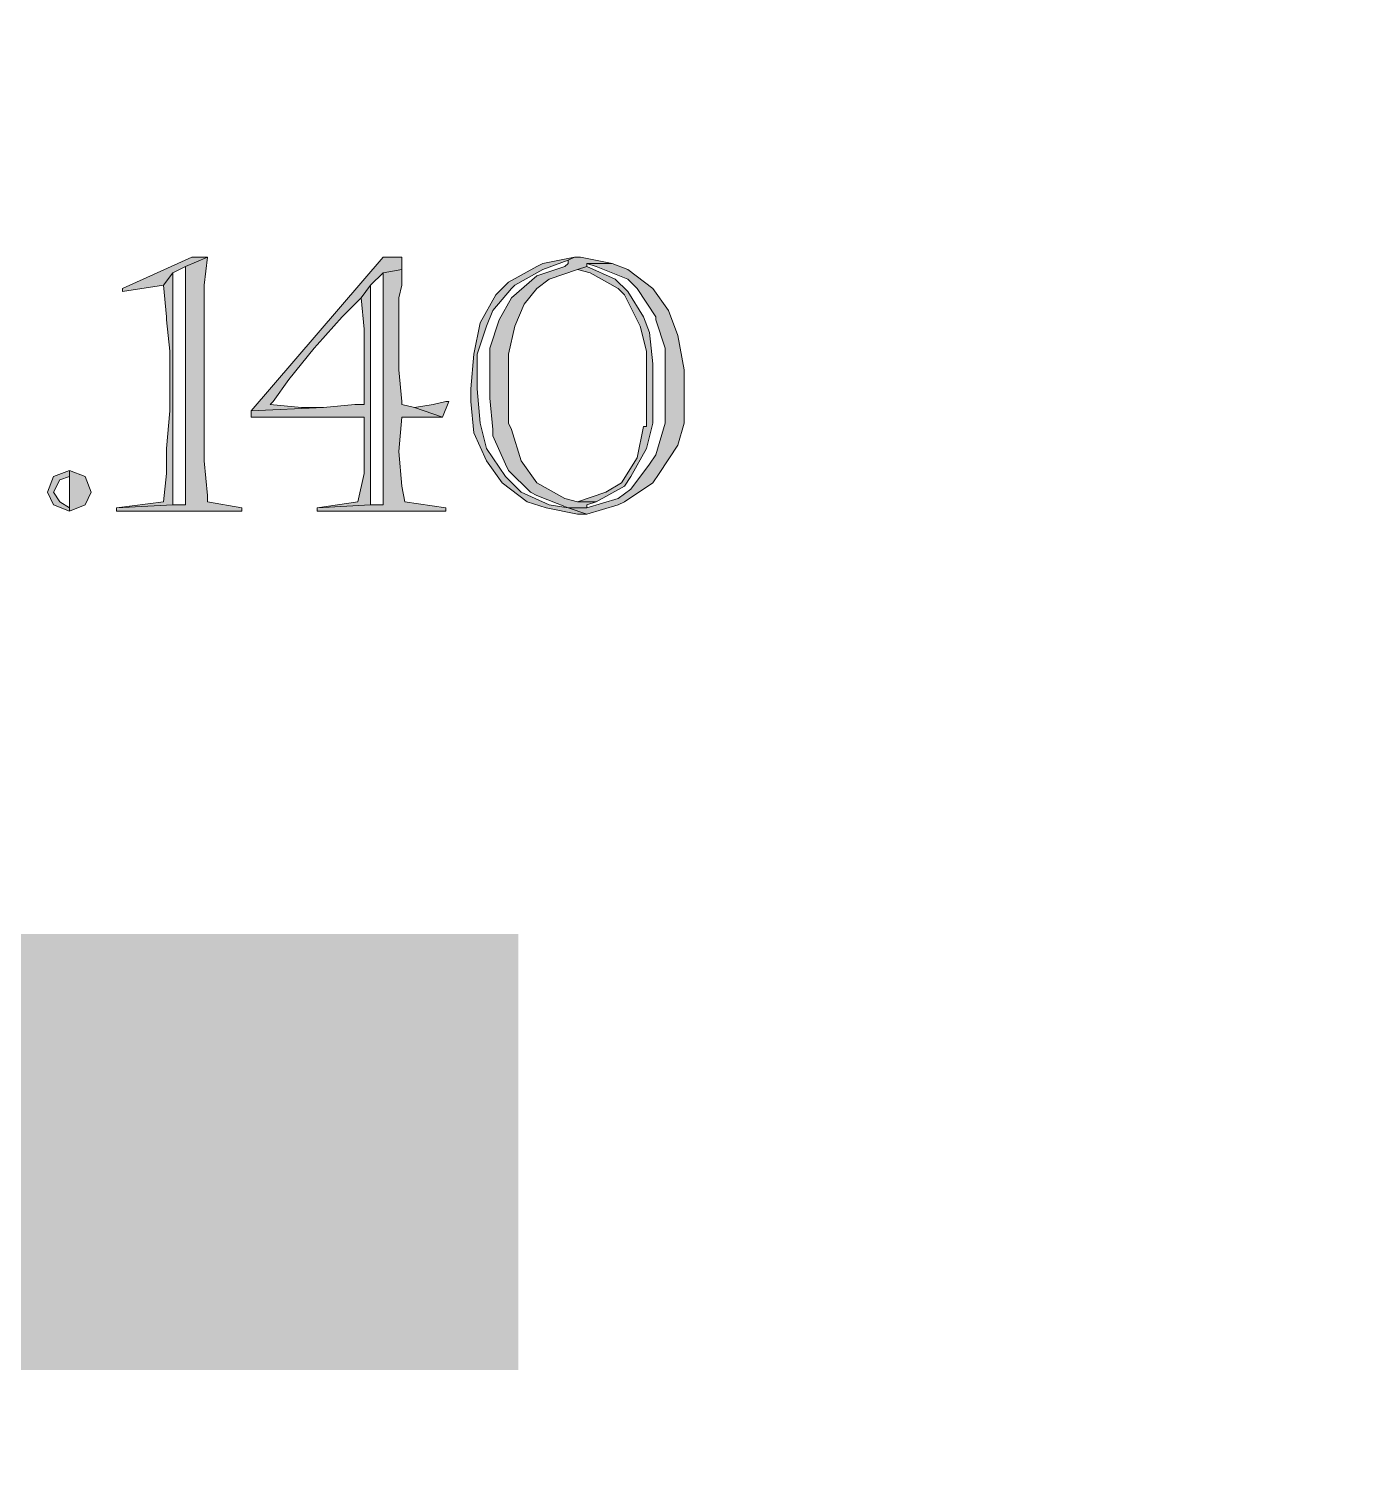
# Model space of a CAD drawing. Header units: inches. Extents: x -55000 to 163233, y -55008 to 54992.
# Drawn here: x 10715.3 to 11078.1, y 9706.3 to 10099.1 of the extents above; entities that cross this region are included whole.
import ezdxf

# ---------------------------------------------------------------- set-up
doc = ezdxf.new("R2010")
doc.units = ezdxf.units.IN
doc.header["$MEASUREMENT"] = 0
doc.linetypes.add('ACAD_ISO07W100', pattern=[3, 0, -3])
doc.layers.get('0').update_dxf_attribs({"color": 20, "linetype": 'ACAD_ISO07W100'})
doc.layers.add('L10D0 Abs', color=4, linetype='Continuous')

msp = doc.modelspace()

# ---------------------------------------------------------------- hatches: boundary and pattern name
at = {"layer": 'L10D0 Abs', "transparency": 33554483}
h = msp.add_hatch(color=256, dxfattribs=at)
h.dxf.hatch_style = 1
h.paths.add_polyline_path([(10764.44884, 10036.23954), (10758.40843, 10033.65079), (10758.40843, 9968.06923), (10754.95677, 9968.06923), (10739.42429, 9967.20631), (10739.42429, 9966.3434), (10773.94091, 9966.3434), (10773.94091, 9967.20631), (10764.44884, 9968.93214), (10764.44884, 9970.65797), (10763.58592, 9980.15004), (10763.58592, 9988.77919), (10763.58592, 10001.72292), (10763.58592, 10004.31167), (10763.58592, 10013.80374), (10763.58592, 10022.43289), (10763.58592, 10028.4733)])
h = msp.add_hatch(color=256, dxfattribs=at)
h.dxf.hatch_style = 1
h.paths.add_polyline_path([(10764.44884, 10036.23954), (10760.13426, 10036.23954), (10741.15012, 10027.61038), (10741.15012, 10026.74747), (10752.36802, 10028.4733), (10754.95677, 10031.92496), (10758.40843, 10033.65079)], flags=17)
h = msp.add_hatch(color=256, dxfattribs=at)
h.dxf.hatch_style = 1
h.paths.add_polyline_path([(10817.94959, 10036.23954), (10812.77209, 10036.23954), (10776.52965, 9993.95669), (10796.3767, 9994.8196), (10790.3363, 9994.8196), (10781.70714, 9995.68252), (10782.57006, 9996.54543), (10786.88464, 10002.58584), (10793.78796, 10011.21499), (10794.65087, 10012.07791), (10801.5542, 10019.84415), (10806.73169, 10025.02164), (10809.32043, 10028.4733), (10812.77209, 10031.92496), (10817.94959, 10032.78788)])
h = msp.add_hatch(color=256, dxfattribs=at)
h.dxf.hatch_style = 1
h.paths.add_polyline_path([(10865.40993, 10036.23954), (10856.78078, 10034.51371), (10855.05495, 10033.65079), (10847.28871, 10029.33621), (10843.83705, 10025.88455), (10839.52247, 10018.11832), (10837.79664, 10009.48916), (10836.93372, 9999.99709), (10836.93372, 9996.54543), (10837.79664, 9987.91628), (10841.2483, 9980.15004), (10845.56288, 9974.10963), (10852.4662, 9968.93214), (10857.64369, 9967.20631), (10866.27284, 9965.48048), (10868.86159, 9965.48048), (10863.6841, 9967.20631), (10858.50661, 9968.06923), (10850.74037, 9971.52089), (10846.42579, 9975.83546), (10841.2483, 9983.6017), (10839.52247, 9990.50503), (10838.65955, 9999.99709), (10838.65955, 10009.48916), (10841.2483, 10017.2554), (10842.97413, 10021.56998), (10848.15162, 10027.61038), (10849.01454, 10028.4733), (10856.78078, 10032.78788), (10863.6841, 10035.37662)])
h = msp.add_hatch(color=256, dxfattribs=at)
h.dxf.hatch_style = 1
h.paths.add_polyline_path([(10867.13576, 10036.23954), (10865.40993, 10036.23954), (10863.6841, 10035.37662), (10863.6841, 10034.51371), (10862.82118, 10033.65079), (10855.05495, 10031.06205), (10848.15162, 10025.02164), (10844.69996, 10018.98123), (10842.11122, 10011.21499), (10842.11122, 10000.86001), (10842.11122, 9997.40835), (10842.97413, 9988.77919), (10842.97413, 9987.05336), (10846.42579, 9979.28713), (10847.28871, 9977.5613), (10853.32911, 9971.52089), (10855.05495, 9970.65797), (10863.6841, 9967.20631), (10868.86159, 9967.20631), (10868.86159, 9968.06923), (10871.45034, 9968.93214), (10866.27284, 9968.93214), (10862.82118, 9969.79506), (10855.05495, 9974.10963), (10850.74037, 9980.15004), (10848.15162, 9988.77919), (10847.28871, 9990.50503), (10847.28871, 9999.99709), (10847.28871, 10000.86001), (10847.28871, 10009.48916), (10849.01454, 10017.2554), (10851.60328, 10023.29581), (10855.05495, 10027.61038), (10858.50661, 10030.19913), (10866.27284, 10032.78788), (10868.86159, 10033.65079), (10868.86159, 10034.51371), (10875.76491, 10034.51371)])
h = msp.add_hatch(color=256, dxfattribs=at)
h.dxf.hatch_style = 1
h.paths.add_polyline_path([(10875.76491, 10034.51371), (10868.86159, 10034.51371), (10871.45034, 10033.65079), (10880.07949, 10030.19913), (10882.66824, 10027.61038), (10887.84573, 10019.84415), (10887.84573, 10018.98123), (10890.43447, 10011.21499), (10890.43447, 10000.86001), (10890.43447, 9991.36794), (10890.43447, 9990.50503), (10887.84573, 9981.87587), (10886.1199, 9979.28713), (10880.94241, 9972.3838), (10877.49074, 9969.79506), (10868.86159, 9967.20631), (10863.6841, 9967.20631), (10868.86159, 9965.48048), (10877.49074, 9968.06923), (10879.21657, 9968.93214), (10886.98281, 9974.10963), (10888.70864, 9976.69838), (10893.88613, 9984.46462), (10895.61197, 9990.50503), (10895.61197, 9999.99709), (10895.61197, 10005.17459), (10893.88613, 10014.66665), (10891.29739, 10021.56998), (10886.98281, 10027.61038), (10880.07949, 10032.78788)])
h = msp.add_hatch(color=256, dxfattribs=at)
h.dxf.hatch_style = 1
h.paths.add_polyline_path([(10868.86159, 10033.65079), (10866.27284, 10032.78788), (10869.72451, 10031.92496), (10877.49074, 10027.61038), (10879.21657, 10025.88455), (10883.53115, 10017.2554), (10885.25698, 10010.35208), (10885.25698, 10000.86001), (10885.25698, 9998.27126), (10885.25698, 9989.64211), (10884.39407, 9989.64211), (10882.66824, 9981.01296), (10878.35366, 9974.10963), (10874.03908, 9971.52089), (10866.27284, 9968.93214), (10871.45034, 9968.93214), (10879.21657, 9973.24672), (10880.94241, 9975.83546), (10885.25698, 9983.6017), (10886.98281, 9990.50503), (10886.98281, 9999.99709), (10886.98281, 10006.90042), (10886.1199, 10015.52957), (10884.39407, 10019.84415), (10880.07949, 10026.74747), (10876.62783, 10030.19913)], flags=17)
h = msp.add_hatch(color=256, dxfattribs=at)
h.dxf.hatch_style = 1
h.paths.add_polyline_path([(10754.95677, 10031.92496), (10752.36802, 10028.4733), (10753.23094, 10019.84415), (10753.23094, 10018.98123), (10754.09385, 10010.35208), (10754.09385, 9999.13418), (10754.09385, 9993.95669), (10753.23094, 9983.6017), (10753.23094, 9976.69838), (10752.36802, 9968.93214), (10739.42429, 9967.20631), (10754.95677, 9968.06923)], flags=17)
h = msp.add_hatch(color=256, dxfattribs=at)
h.dxf.hatch_style = 1
h.paths.add_polyline_path([(10817.94959, 10032.78788), (10812.77209, 10031.92496), (10812.77209, 9968.06923), (10809.32043, 9968.06923), (10794.65087, 9967.20631), (10794.65087, 9966.3434), (10830.0304, 9966.3434), (10830.0304, 9967.20631), (10818.8125, 9968.93214), (10817.94959, 9973.24672), (10817.08667, 9982.73879), (10817.94959, 9992.23086), (10823.12708, 9992.23086), (10829.16749, 9992.23086), (10821.40125, 9994.8196), (10817.94959, 9995.68252), (10817.94959, 9996.54543), (10817.08667, 10005.17459), (10817.08667, 10025.02164), (10817.94959, 10028.4733)])
h = msp.add_hatch(color=256, dxfattribs=at)
h.dxf.hatch_style = 1
h.paths.add_polyline_path([(10809.32043, 10028.4733), (10806.73169, 10025.02164), (10807.5946, 10016.39248), (10807.5946, 10013.80374), (10807.5946, 10004.31167), (10807.5946, 9995.68252), (10805.00586, 9995.68252), (10796.3767, 9994.8196), (10776.52965, 9993.95669), (10776.52965, 9992.23086), (10798.10253, 9992.23086), (10807.5946, 9992.23086), (10807.5946, 9985.32753), (10807.5946, 9976.69838), (10805.86877, 9968.93214), (10794.65087, 9967.20631), (10809.32043, 9968.06923)])
h = msp.add_hatch(color=256, dxfattribs=at)
h.dxf.hatch_style = 1
h.paths.add_polyline_path([(10830.89332, 9996.54543), (10830.0304, 9996.54543), (10826.57874, 9995.68252), (10821.40125, 9994.8196), (10829.16749, 9992.23086)])
h = msp.add_hatch(color=256, dxfattribs=at)
h.dxf.hatch_style = 1
h.paths.add_polyline_path([(10726.48056, 9977.5613), (10722.16599, 9975.83546), (10720.44016, 9971.52089), (10722.16599, 9968.06923), (10726.48056, 9966.3434), (10726.48056, 9967.20631), (10723.89182, 9968.93214), (10722.16599, 9971.52089), (10723.89182, 9974.97255), (10726.48056, 9975.83546)])
h = msp.add_hatch(color=256, dxfattribs=at)
h.dxf.hatch_style = 1
h.paths.add_polyline_path([(10726.48056, 9977.5613), (10726.48056, 9975.83546), (10726.48056, 9967.20631), (10726.48056, 9966.3434), (10730.79514, 9968.06923), (10732.52097, 9971.52089), (10730.79514, 9975.83546)])
h = msp.add_hatch(color=256, dxfattribs=at)
h.dxf.hatch_style = 1
h.paths.add_polyline_path([(10440, 460), (10850, 460), (10850, 9440), (10440, 9440), (10440, 9730), (10850, 9730), (10850, 9850), (1460, 9850), (1460, 9440), (1050, 9440), (1050, 460), (1460, 460), (1460, 170), (1050, 170), (1050, 50), (10850, 50), (10850, 170), (10440, 170)])
h.paths.add_polyline_path([(3722.61364, 4702.51263), (3623.61869, 4603.51768), (3524.62374, 4702.51263), (3623.61869, 4801.50758)], flags=16)
h.paths.add_polyline_path([(3920.60354, 4900.50253), (3821.60859, 4801.50758), (3722.61364, 4900.50253), (3821.60859, 4999.49747)], flags=16)
h.paths.add_polyline_path([(3821.60859, 4207.53788), (3722.61364, 4108.54293), (3623.61869, 4207.53788), (3722.61364, 4306.53283)], flags=16)
h.paths.add_polyline_path([(4019.59849, 4405.52778), (3920.60354, 4306.53283), (3821.60859, 4405.52778), (3920.60354, 4504.52273)], flags=16)
h.paths.add_polyline_path([(4217.58839, 4603.51768), (4118.59344, 4504.52273), (4019.59849, 4603.51768), (4118.59344, 4702.51263)], flags=16)
h.paths.add_polyline_path([(4415.57828, 4801.50758), (4316.58334, 4702.51263), (4217.58839, 4801.50758), (4316.58334, 4900.50253)], flags=16)
h.paths.add_polyline_path([(4118.59344, 3910.55303), (4019.59849, 3811.55808), (3920.60354, 3910.55303), (4019.59849, 4009.54798)], flags=16)
h.paths.add_polyline_path([(4316.58334, 4108.54293), (4217.58839, 4009.54798), (4118.59344, 4108.54293), (4217.58839, 4207.53788)], flags=16)
h.paths.add_polyline_path([(4514.57323, 4306.53283), (4415.57828, 4207.53788), (4316.58334, 4306.53283), (4415.57828, 4405.52778)], flags=16)
h.paths.add_polyline_path([(4910.55303, 4702.51263), (4811.55808, 4603.51768), (4712.56313, 4702.51263), (4811.55808, 4801.50758)], flags=16)
h.paths.add_polyline_path([(4415.57828, 3613.56818), (4316.58334, 3514.57323), (4217.58839, 3613.56818), (4316.58334, 3712.56313)], flags=16)
h.paths.add_polyline_path([(4613.56818, 3811.55808), (4514.57323, 3712.56313), (4415.57828, 3811.55808), (4514.57323, 3910.55303)], flags=16)
h.paths.add_polyline_path([(4811.55808, 4009.54798), (4712.56313, 3910.55303), (4613.56818, 4009.54798), (4712.56313, 4108.54293)], flags=16)
h.paths.add_polyline_path([(5009.54798, 4207.53788), (4910.55303, 4108.54293), (4811.55808, 4207.53788), (4910.55303, 4306.53283)], flags=16)
h.paths.add_polyline_path([(5207.53788, 4405.52778), (5108.54293, 4306.53283), (5009.54798, 4405.52778), (5108.54293, 4504.52273)], flags=16)
h.paths.add_polyline_path([(5405.52778, 4603.51768), (5306.53283, 4504.52273), (5207.53788, 4603.51768), (5306.53283, 4702.51263)], flags=16)
h.paths.add_polyline_path([(4712.56313, 3316.58334), (4613.56818, 3217.58839), (4514.57323, 3316.58334), (4613.56818, 3415.57828)], flags=16)
h.paths.add_polyline_path([(4910.55303, 3514.57323), (4811.55808, 3415.57828), (4712.56313, 3514.57323), (4811.55808, 3613.56818)], flags=16)
h.paths.add_polyline_path([(5108.54293, 3712.56313), (5009.54798, 3613.56818), (4910.55303, 3712.56313), (5009.54798, 3811.55808)], flags=16)
h.paths.add_polyline_path([(5306.53283, 3910.55303), (5207.53788, 3811.55808), (5108.54293, 3910.55303), (5207.53788, 4009.54798)], flags=16)
h.paths.add_polyline_path([(5504.52273, 4108.54293), (5405.52778, 4009.54798), (5306.53283, 4108.54293), (5405.52778, 4207.53788)], flags=16)
h.paths.add_polyline_path([(5702.51263, 4306.53283), (5603.51768, 4207.53788), (5504.52273, 4306.53283), (5603.51768, 4405.52778)], flags=16)
h.paths.add_polyline_path([(5405.52778, 3415.57828), (5306.53283, 3316.58334), (5207.53788, 3415.57828), (5306.53283, 3514.57323)], flags=16)
h.paths.add_polyline_path([(5603.51768, 3613.56818), (5504.52273, 3514.57323), (5405.52778, 3613.56818), (5504.52273, 3712.56313)], flags=16)
h.paths.add_polyline_path([(5801.50758, 3811.55808), (5702.51263, 3712.56313), (5603.51768, 3811.55808), (5702.51263, 3910.55303)], flags=16)
h.paths.add_polyline_path([(5207.53788, 3217.58839), (5108.54293, 3118.59344), (5009.54798, 3217.58839), (5108.54293, 3316.58334)], flags=16)
h.paths.add_polyline_path([(4712.56313, 4504.52273), (4613.56818, 4405.52778), (4514.57323, 4504.52273), (4613.56818, 4603.51768)], flags=16)
h.paths.add_polyline_path([(4118.59344, 5098.49242), (4019.59849, 4999.49747), (3920.60354, 5098.49242), (4019.59849, 5197.48737)], flags=16)
h.paths.add_polyline_path([(4316.58334, 5296.48232), (4217.58839, 5197.48737), (4118.59344, 5296.48232), (4217.58839, 5395.47727)], flags=16)
h.paths.add_polyline_path([(4811.55808, 5197.48737), (4712.56313, 5098.49242), (4613.56818, 5197.48737), (4712.56313, 5296.48232)], flags=16)
h.paths.add_polyline_path([(5108.54293, 4900.50253), (5009.54798, 4801.50758), (4910.55303, 4900.50253), (5009.54798, 4999.49747)], flags=16)
h.paths.add_polyline_path([(3524.62374, 4504.52273), (3425.62879, 4405.52778), (3326.63384, 4504.52273), (3425.62879, 4603.51768)], flags=16)
h.paths.add_polyline_path([(5009.54798, 3019.59849), (4910.55303, 2920.60354), (4811.55808, 3019.59849), (4910.55303, 3118.59344)], flags=16)
h.paths.add_polyline_path([(5999.49747, 4009.54798), (5900.50253, 3910.55303), (5801.50758, 4009.54798), (5900.50253, 4108.54293)], flags=16)
h.paths.add_polyline_path([(4514.57323, 5494.47222), (4415.57828, 5395.47727), (4316.58334, 5494.47222), (4415.57828, 5593.46717)], flags=16)
h.paths.add_polyline_path([(5306.53283, 2722.61364), (5207.53788, 2623.61869), (5108.54293, 2722.61364), (5207.53788, 2821.60859)], flags=16)
h.paths.add_polyline_path([(5504.52273, 2920.60354), (5405.52778, 2821.60859), (5306.53283, 2920.60354), (5405.52778, 3019.59849)], flags=16)
h.paths.add_polyline_path([(5702.51263, 3118.59344), (5603.51768, 3019.59849), (5504.52273, 3118.59344), (5603.51768, 3217.58839)], flags=16)
h.paths.add_polyline_path([(5900.50253, 3316.58334), (5801.50758, 3217.58839), (5702.51263, 3316.58334), (5801.50758, 3415.57828)], flags=16)
h.paths.add_polyline_path([(6098.49242, 3514.57323), (5999.49747, 3415.57828), (5900.50253, 3514.57323), (5999.49747, 3613.56818)], flags=16)
h.paths.add_polyline_path([(6296.48232, 3712.56313), (6197.48737, 3613.56818), (6098.49242, 3712.56313), (6197.48737, 3811.55808)], flags=16)
h.paths.add_polyline_path([(5801.50758, 2623.61869), (5702.51263, 2524.62374), (5603.51768, 2623.61869), (5702.51263, 2722.61364)], flags=16)
h.paths.add_polyline_path([(5999.49747, 2821.60859), (5900.50253, 2722.61364), (5801.50758, 2821.60859), (5900.50253, 2920.60354)], flags=16)
h.paths.add_polyline_path([(6197.48737, 3019.59849), (6098.49242, 2920.60354), (5999.49747, 3019.59849), (6098.49242, 3118.59344)], flags=16)
h.paths.add_polyline_path([(6395.47727, 3217.58839), (6296.48232, 3118.59344), (6197.48737, 3217.58839), (6296.48232, 3316.58334)], flags=16)
h.paths.add_polyline_path([(6593.46717, 3415.57828), (6494.47222, 3316.58334), (6395.47727, 3415.57828), (6494.47222, 3514.57323)], flags=16)
h.paths.add_polyline_path([(4712.56313, 5692.46212), (4613.56818, 5593.46717), (4514.57323, 5692.46212), (4613.56818, 5791.45707)], flags=16)
h.paths.add_polyline_path([(4910.55303, 5890.45202), (4811.55808, 5791.45707), (4712.56313, 5890.45202), (4811.55808, 5989.44697)], flags=16)
h.paths.add_polyline_path([(5108.54293, 6088.44192), (5009.54798, 5989.44697), (4910.55303, 6088.44192), (5009.54798, 6187.43687)], flags=16)
h.paths.add_polyline_path([(5306.53283, 6286.43182), (5207.53788, 6187.43687), (5108.54293, 6286.43182), (5207.53788, 6385.42677)], flags=16)
h.paths.add_polyline_path([(5504.52273, 6484.42172), (5405.52778, 6385.42677), (5306.53283, 6484.42172), (5405.52778, 6583.41666)], flags=16)
h.paths.add_polyline_path([(5702.51263, 6682.41161), (5603.51768, 6583.41666), (5504.52273, 6682.41161), (5603.51768, 6781.40656)], flags=16)
h.paths.add_polyline_path([(5900.50253, 6880.40151), (5801.50758, 6781.40656), (5702.51263, 6880.40151), (5801.50758, 6979.39646)], flags=16)
h.paths.add_polyline_path([(6098.49242, 7078.39141), (5999.49747, 6979.39646), (5900.50253, 7078.39141), (5999.49747, 7177.38636)], flags=16)
h.paths.add_polyline_path([(6296.48232, 7276.38131), (6197.48737, 7177.38636), (6098.49242, 7276.38131), (6197.48737, 7375.37626)], flags=16)
h.paths.add_polyline_path([(5009.54798, 5395.47727), (4910.55303, 5296.48232), (4811.55808, 5395.47727), (4910.55303, 5494.47222)], flags=16)
h.paths.add_polyline_path([(5207.53788, 5593.46717), (5108.54293, 5494.47222), (5009.54798, 5593.46717), (5108.54293, 5692.46212)], flags=16)
h.paths.add_polyline_path([(5405.52778, 5791.45707), (5306.53283, 5692.46212), (5207.53788, 5791.45707), (5306.53283, 5890.45202)], flags=16)
h.paths.add_polyline_path([(5603.51768, 5989.44697), (5504.52273, 5890.45202), (5405.52778, 5989.44697), (5504.52273, 6088.44192)], flags=16)
h.paths.add_polyline_path([(5801.50758, 6187.43687), (5702.51263, 6088.44192), (5603.51768, 6187.43687), (5702.51263, 6286.43182)], flags=16)
h.paths.add_polyline_path([(5999.49747, 6385.42677), (5900.50253, 6286.43182), (5801.50758, 6385.42677), (5900.50253, 6484.42172)], flags=16)
h.paths.add_polyline_path([(6197.48737, 6583.41666), (6098.49242, 6484.42172), (5999.49747, 6583.41666), (6098.49242, 6682.41161)], flags=16)
h.paths.add_polyline_path([(6395.47727, 6781.40656), (6296.48232, 6682.41161), (6197.48737, 6781.40656), (6296.48232, 6880.40151)], flags=16)
h.paths.add_polyline_path([(6593.46717, 6979.39646), (6494.47222, 6880.40151), (6395.47727, 6979.39646), (6494.47222, 7078.39141)], flags=16)
h.paths.add_polyline_path([(5306.53283, 5098.49242), (5207.53788, 4999.49747), (5108.54293, 5098.49242), (5207.53788, 5197.48737)], flags=16)
h.paths.add_polyline_path([(5504.52273, 5296.48232), (5405.52778, 5197.48737), (5306.53283, 5296.48232), (5405.52778, 5395.47727)], flags=16)
h.paths.add_polyline_path([(5702.51263, 5494.47222), (5603.51768, 5395.47727), (5504.52273, 5494.47222), (5603.51768, 5593.46717)], flags=16)
h.paths.add_polyline_path([(5900.50253, 5692.46212), (5801.50758, 5593.46717), (5702.51263, 5692.46212), (5801.50758, 5791.45707)], flags=16)
h.paths.add_polyline_path([(6098.49242, 5890.45202), (5999.49747, 5791.45707), (5900.50253, 5890.45202), (5999.49747, 5989.44697)], flags=16)
h.paths.add_polyline_path([(6296.48232, 6088.44192), (6197.48737, 5989.44697), (6098.49242, 6088.44192), (6197.48737, 6187.43687)], flags=16)
h.paths.add_polyline_path([(6494.47222, 6286.43182), (6395.47727, 6187.43687), (6296.48232, 6286.43182), (6395.47727, 6385.42677)], flags=16)
h.paths.add_polyline_path([(6692.46212, 6484.42172), (6593.46717, 6385.42677), (6494.47222, 6484.42172), (6593.46717, 6583.41666)], flags=16)
h.paths.add_polyline_path([(6890.45202, 6682.41161), (6791.45707, 6583.41666), (6692.46212, 6682.41161), (6791.45707, 6781.40656)], flags=16)
h.paths.add_polyline_path([(7088.44192, 6880.40151), (6989.44697, 6781.40656), (6890.45202, 6880.40151), (6989.44697, 6979.39646)], flags=16)
h.paths.add_polyline_path([(5603.51768, 4801.50758), (5504.52273, 4702.51263), (5405.52778, 4801.50758), (5504.52273, 4900.50253)], flags=16)
h.paths.add_polyline_path([(5801.50758, 4999.49747), (5702.51263, 4900.50253), (5603.51768, 4999.49747), (5702.51263, 5098.49242)], flags=16)
h.paths.add_polyline_path([(5999.49747, 5197.48737), (5900.50253, 5098.49242), (5801.50758, 5197.48737), (5900.50253, 5296.48232)], flags=16)
h.paths.add_polyline_path([(6197.48737, 5395.47727), (6098.49242, 5296.48232), (5999.49747, 5395.47727), (6098.49242, 5494.47222)], flags=16)
h.paths.add_polyline_path([(6395.47727, 5593.46717), (6296.48232, 5494.47222), (6197.48737, 5593.46717), (6296.48232, 5692.46212)], flags=16)
h.paths.add_polyline_path([(6593.46717, 5791.45707), (6494.47222, 5692.46212), (6395.47727, 5791.45707), (6494.47222, 5890.45202)], flags=16)
h.paths.add_polyline_path([(6791.45707, 5989.44697), (6692.46212, 5890.45202), (6593.46717, 5989.44697), (6692.46212, 6088.44192)], flags=16)
h.paths.add_polyline_path([(6989.44697, 6187.43687), (6890.45202, 6088.44192), (6791.45707, 6187.43687), (6890.45202, 6286.43182)], flags=16)
h.paths.add_polyline_path([(7187.43687, 6385.42677), (7088.44192, 6286.43182), (6989.44697, 6385.42677), (7088.44192, 6484.42172)], flags=16)
h.paths.add_polyline_path([(7385.42677, 6583.41666), (7286.43182, 6484.42172), (7187.43687, 6583.41666), (7286.43182, 6682.41161)], flags=16)
h.paths.add_polyline_path([(5900.50253, 4504.52273), (5801.50758, 4405.52778), (5702.51263, 4504.52273), (5801.50758, 4603.51768)], flags=16)
h.paths.add_polyline_path([(6098.49242, 4702.51263), (5999.49747, 4603.51768), (5900.50253, 4702.51263), (5999.49747, 4801.50758)], flags=16)
h.paths.add_polyline_path([(6296.48232, 4900.50253), (6197.48737, 4801.50758), (6098.49242, 4900.50253), (6197.48737, 4999.49747)], flags=16)
h.paths.add_polyline_path([(6494.47222, 5098.49242), (6395.47727, 4999.49747), (6296.48232, 5098.49242), (6395.47727, 5197.48737)], flags=16)
h.paths.add_polyline_path([(6692.46212, 5296.48232), (6593.46717, 5197.48737), (6494.47222, 5296.48232), (6593.46717, 5395.47727)], flags=16)
h.paths.add_polyline_path([(6890.45202, 5494.47222), (6791.45707, 5395.47727), (6692.46212, 5494.47222), (6791.45707, 5593.46717)], flags=16)
h.paths.add_polyline_path([(7088.44192, 5692.46212), (6989.44697, 5593.46717), (6890.45202, 5692.46212), (6989.44697, 5791.45707)], flags=16)
h.paths.add_polyline_path([(7286.43182, 5890.45202), (7187.43687, 5791.45707), (7088.44192, 5890.45202), (7187.43687, 5989.44697)], flags=16)
h.paths.add_polyline_path([(7484.42172, 6088.44192), (7385.42677, 5989.44697), (7286.43182, 6088.44192), (7385.42677, 6187.43687)], flags=16)
h.paths.add_polyline_path([(7682.41161, 6286.43182), (7583.41666, 6187.43687), (7484.42172, 6286.43182), (7583.41666, 6385.42677)], flags=16)
h.paths.add_polyline_path([(6197.48737, 4207.53788), (6098.49242, 4108.54293), (5999.49747, 4207.53788), (6098.49242, 4306.53283)], flags=16)
h.paths.add_polyline_path([(6395.47727, 4405.52778), (6296.48232, 4306.53283), (6197.48737, 4405.52778), (6296.48232, 4504.52273)], flags=16)
h.paths.add_polyline_path([(6593.46717, 4603.51768), (6494.47222, 4504.52273), (6395.47727, 4603.51768), (6494.47222, 4702.51263)], flags=16)
h.paths.add_polyline_path([(6791.45707, 4801.50758), (6692.46212, 4702.51263), (6593.46717, 4801.50758), (6692.46212, 4900.50253)], flags=16)
h.paths.add_polyline_path([(6989.44697, 4999.49747), (6890.45202, 4900.50253), (6791.45707, 4999.49747), (6890.45202, 5098.49242)], flags=16)
h.paths.add_polyline_path([(7187.43687, 5197.48737), (7088.44192, 5098.49242), (6989.44697, 5197.48737), (7088.44192, 5296.48232)], flags=16)
h.paths.add_polyline_path([(7385.42677, 5395.47727), (7286.43182, 5296.48232), (7187.43687, 5395.47727), (7286.43182, 5494.47222)], flags=16)
h.paths.add_polyline_path([(7583.41666, 5593.46717), (7484.42172, 5494.47222), (7385.42677, 5593.46717), (7484.42172, 5692.46212)], flags=16)
h.paths.add_polyline_path([(7781.40656, 5791.45707), (7682.41161, 5692.46212), (7583.41666, 5791.45707), (7682.41161, 5890.45202)], flags=16)
h.paths.add_polyline_path([(7979.39646, 5989.44697), (7880.40151, 5890.45202), (7781.40656, 5989.44697), (7880.40151, 6088.44192)], flags=16)
h.paths.add_polyline_path([(6494.47222, 3910.55303), (6395.47727, 3811.55808), (6296.48232, 3910.55303), (6395.47727, 4009.54798)], flags=16)
h.paths.add_polyline_path([(6692.46212, 4108.54293), (6593.46717, 4009.54798), (6494.47222, 4108.54293), (6593.46717, 4207.53788)], flags=16)
h.paths.add_polyline_path([(6890.45202, 4306.53283), (6791.45707, 4207.53788), (6692.46212, 4306.53283), (6791.45707, 4405.52778)], flags=16)
h.paths.add_polyline_path([(7088.44192, 4504.52273), (6989.44697, 4405.52778), (6890.45202, 4504.52273), (6989.44697, 4603.51768)], flags=16)
h.paths.add_polyline_path([(7286.43182, 4702.51263), (7187.43687, 4603.51768), (7088.44192, 4702.51263), (7187.43687, 4801.50758)], flags=16)
h.paths.add_polyline_path([(7484.42172, 4900.50253), (7385.42677, 4801.50758), (7286.43182, 4900.50253), (7385.42677, 4999.49747)], flags=16)
h.paths.add_polyline_path([(7682.41161, 5098.49242), (7583.41666, 4999.49747), (7484.42172, 5098.49242), (7583.41666, 5197.48737)], flags=16)
h.paths.add_polyline_path([(7880.40151, 5296.48232), (7781.40656, 5197.48737), (7682.41161, 5296.48232), (7781.40656, 5395.47727)], flags=16)
h.paths.add_polyline_path([(8078.39141, 5494.47222), (7979.39646, 5395.47727), (7880.40151, 5494.47222), (7979.39646, 5593.46717)], flags=16)
h.paths.add_polyline_path([(8276.38131, 5692.46212), (8177.38636, 5593.46717), (8078.39141, 5692.46212), (8177.38636, 5791.45707)], flags=16)
h.paths.add_polyline_path([(6791.45707, 3613.56818), (6692.46212, 3514.57323), (6593.46717, 3613.56818), (6692.46212, 3712.56313)], flags=16)
h.paths.add_polyline_path([(6989.44697, 3811.55808), (6890.45202, 3712.56313), (6791.45707, 3811.55808), (6890.45202, 3910.55303)], flags=16)
h.paths.add_polyline_path([(7187.43687, 4009.54798), (7088.44192, 3910.55303), (6989.44697, 4009.54798), (7088.44192, 4108.54293)], flags=16)
h.paths.add_polyline_path([(7385.42677, 4207.53788), (7286.43182, 4108.54293), (7187.43687, 4207.53788), (7286.43182, 4306.53283)], flags=16)
h.paths.add_polyline_path([(7583.41666, 4405.52778), (7484.42172, 4306.53283), (7385.42677, 4405.52778), (7484.42172, 4504.52273)], flags=16)
h.paths.add_polyline_path([(7781.40656, 4603.51768), (7682.41161, 4504.52273), (7583.41666, 4603.51768), (7682.41161, 4702.51263)], flags=16)
h.paths.add_polyline_path([(7979.39646, 4801.50758), (7880.40151, 4702.51263), (7781.40656, 4801.50758), (7880.40151, 4900.50253)], flags=16)
h.paths.add_polyline_path([(8177.38636, 4999.49747), (8078.39141, 4900.50253), (7979.39646, 4999.49747), (8078.39141, 5098.49242)], flags=16)
h.paths.add_polyline_path([(8375.37626, 5197.48737), (8276.38131, 5098.49242), (8177.38636, 5197.48737), (8276.38131, 5296.48232)], flags=16)
h.paths.add_polyline_path([(8573.36616, 5395.47727), (8474.37121, 5296.48232), (8375.37626, 5395.47727), (8474.37121, 5494.47222)], flags=16)
h.paths.add_polyline_path([(6791.45707, 7177.38636), (6692.46212, 7078.39141), (6593.46717, 7177.38636), (6692.46212, 7276.38131)], flags=16)
h.paths.add_polyline_path([(4613.56818, 4999.49747), (4514.57323, 4900.50253), (4415.57828, 4999.49747), (4514.57323, 5098.49242)], flags=16)
h.paths.add_polyline_path([(5603.51768, 2425.62879), (5504.52273, 2326.63384), (5405.52778, 2425.62879), (5504.52273, 2524.62374)], flags=16)
h.paths.add_polyline_path([(6494.47222, 7474.37121), (6395.47727, 7375.37626), (6296.48232, 7474.37121), (6395.47727, 7573.36616)], flags=16)

# ---------------------------------------------------------------- linework, layer by layer
msp.add_circle((-19.81589, 126.61364), 50874.56217)
at = {"layer": 'L10D0 Abs', "color": 4, "lineweight": 0}
for points in [[(10764.44884, 10036.23954), (10758.40843, 10033.65079), (10758.40843, 9968.06923), (10754.95677, 9968.06923), (10739.42429, 9967.20631), (10739.42429, 9966.3434), (10773.94091, 9966.3434), (10773.94091, 9967.20631), (10764.44884, 9968.93214), (10764.44884, 9970.65797), (10763.58592, 9980.15004), (10763.58592, 9988.77919), (10763.58592, 10001.72292), (10763.58592, 10004.31167), (10763.58592, 10013.80374), (10763.58592, 10022.43289), (10763.58592, 10028.4733)], [(10764.44884, 10036.23954), (10760.13426, 10036.23954), (10741.15012, 10027.61038), (10741.15012, 10026.74747), (10752.36802, 10028.4733), (10754.95677, 10031.92496), (10758.40843, 10033.65079)], [(10817.94959, 10036.23954), (10812.77209, 10036.23954), (10776.52965, 9993.95669), (10796.3767, 9994.8196), (10790.3363, 9994.8196), (10781.70714, 9995.68252), (10782.57006, 9996.54543), (10786.88464, 10002.58584), (10793.78796, 10011.21499), (10794.65087, 10012.07791), (10801.5542, 10019.84415), (10806.73169, 10025.02164), (10809.32043, 10028.4733), (10812.77209, 10031.92496), (10817.94959, 10032.78788)], [(10865.40993, 10036.23954), (10856.78078, 10034.51371), (10855.05495, 10033.65079), (10847.28871, 10029.33621), (10843.83705, 10025.88455), (10839.52247, 10018.11832), (10839.52247, 10018.11832), (10837.79664, 10009.48916), (10836.93372, 9999.99709), (10836.93372, 9996.54543), (10837.79664, 9987.91628), (10841.2483, 9980.15004), (10845.56288, 9974.10963), (10852.4662, 9968.93214), (10857.64369, 9967.20631), (10866.27284, 9965.48048), (10868.86159, 9965.48048), (10863.6841, 9967.20631), (10858.50661, 9968.06923), (10850.74037, 9971.52089), (10846.42579, 9975.83546), (10841.2483, 9983.6017), (10839.52247, 9990.50503), (10838.65955, 9999.99709), (10838.65955, 10009.48916), (10841.2483, 10017.2554), (10842.97413, 10021.56998), (10848.15162, 10027.61038), (10849.01454, 10028.4733), (10856.78078, 10032.78788), (10863.6841, 10035.37662)], [(10867.13576, 10036.23954), (10865.40993, 10036.23954), (10863.6841, 10035.37662), (10863.6841, 10034.51371), (10862.82118, 10033.65079), (10855.05495, 10031.06205), (10848.15162, 10025.02164), (10844.69996, 10018.98123), (10842.11122, 10011.21499), (10842.11122, 10000.86001), (10842.11122, 9997.40835), (10842.97413, 9988.77919), (10842.97413, 9987.05336), (10846.42579, 9979.28713), (10847.28871, 9977.5613), (10853.32911, 9971.52089), (10855.05495, 9970.65797), (10863.6841, 9967.20631), (10863.6841, 9967.20631), (10868.86159, 9967.20631), (10868.86159, 9968.06923), (10871.45034, 9968.93214), (10866.27284, 9968.93214), (10862.82118, 9969.79506), (10855.05495, 9974.10963), (10850.74037, 9980.15004), (10848.15162, 9988.77919), (10847.28871, 9990.50503), (10847.28871, 9999.99709), (10847.28871, 10000.86001), (10847.28871, 10009.48916), (10849.01454, 10017.2554), (10851.60328, 10023.29581), (10855.05495, 10027.61038), (10858.50661, 10030.19913), (10866.27284, 10032.78788), (10868.86159, 10033.65079), (10868.86159, 10034.51371), (10875.76491, 10034.51371)], [(10875.76491, 10034.51371), (10868.86159, 10034.51371), (10871.45034, 10033.65079), (10880.07949, 10030.19913), (10882.66824, 10027.61038), (10887.84573, 10019.84415), (10887.84573, 10018.98123), (10890.43447, 10011.21499), (10890.43447, 10000.86001), (10890.43447, 10000.86001), (10890.43447, 9991.36794), (10890.43447, 9990.50503), (10887.84573, 9981.87587), (10886.1199, 9979.28713), (10880.94241, 9972.3838), (10877.49074, 9969.79506), (10868.86159, 9967.20631), (10863.6841, 9967.20631), (10868.86159, 9965.48048), (10877.49074, 9968.06923), (10879.21657, 9968.93214), (10886.98281, 9974.10963), (10888.70864, 9976.69838), (10893.88613, 9984.46462), (10895.61197, 9990.50503), (10895.61197, 9999.99709), (10895.61197, 10005.17459), (10893.88613, 10014.66665), (10891.29739, 10021.56998), (10886.98281, 10027.61038), (10880.07949, 10032.78788)], [(10868.86159, 10033.65079), (10866.27284, 10032.78788), (10869.72451, 10031.92496), (10877.49074, 10027.61038), (10879.21657, 10025.88455), (10883.53115, 10017.2554), (10885.25698, 10010.35208), (10885.25698, 10000.86001), (10885.25698, 9998.27126), (10885.25698, 9989.64211), (10884.39407, 9989.64211), (10882.66824, 9981.01296), (10878.35366, 9974.10963), (10874.03908, 9971.52089), (10866.27284, 9968.93214), (10871.45034, 9968.93214), (10879.21657, 9973.24672), (10880.94241, 9975.83546), (10885.25698, 9983.6017), (10886.98281, 9990.50503), (10886.98281, 9999.99709), (10886.98281, 10006.90042), (10886.1199, 10015.52957), (10884.39407, 10019.84415), (10880.07949, 10026.74747), (10876.62783, 10030.19913)], [(10754.95677, 10031.92496), (10752.36802, 10028.4733), (10752.36802, 10028.4733), (10753.23094, 10019.84415), (10753.23094, 10018.98123), (10754.09385, 10010.35208), (10754.09385, 9999.13418), (10754.09385, 9993.95669), (10753.23094, 9983.6017), (10753.23094, 9976.69838), (10752.36802, 9968.93214), (10739.42429, 9967.20631), (10754.95677, 9968.06923)], [(10817.94959, 10032.78788), (10812.77209, 10031.92496), (10812.77209, 9968.06923), (10809.32043, 9968.06923), (10794.65087, 9967.20631), (10794.65087, 9966.3434), (10830.0304, 9966.3434), (10830.0304, 9967.20631), (10818.8125, 9968.93214), (10817.94959, 9973.24672), (10817.08667, 9982.73879), (10817.08667, 9982.73879), (10817.94959, 9992.23086), (10823.12708, 9992.23086), (10829.16749, 9992.23086), (10821.40125, 9994.8196), (10817.94959, 9995.68252), (10817.94959, 9996.54543), (10817.08667, 10005.17459), (10817.08667, 10025.02164), (10817.94959, 10028.4733)], [(10809.32043, 10028.4733), (10806.73169, 10025.02164), (10807.5946, 10016.39248), (10807.5946, 10013.80374), (10807.5946, 10004.31167), (10807.5946, 10004.31167), (10807.5946, 9995.68252), (10805.00586, 9995.68252), (10796.3767, 9994.8196), (10776.52965, 9993.95669), (10776.52965, 9992.23086), (10798.10253, 9992.23086), (10798.10253, 9992.23086), (10807.5946, 9992.23086), (10807.5946, 9985.32753), (10807.5946, 9976.69838), (10805.86877, 9968.93214), (10794.65087, 9967.20631), (10809.32043, 9968.06923)], [(10830.89332, 9996.54543), (10830.0304, 9996.54543), (10826.57874, 9995.68252), (10821.40125, 9994.8196), (10829.16749, 9992.23086)], [(10726.48056, 9977.5613), (10722.16599, 9975.83546), (10720.44016, 9971.52089), (10722.16599, 9968.06923), (10726.48056, 9966.3434), (10726.48056, 9967.20631), (10723.89182, 9968.93214), (10722.16599, 9971.52089), (10723.89182, 9974.97255), (10726.48056, 9975.83546)], [(10726.48056, 9977.5613), (10726.48056, 9975.83546), (10726.48056, 9967.20631), (10726.48056, 9966.3434), (10730.79514, 9968.06923), (10732.52097, 9971.52089), (10730.79514, 9975.83546)]]:
    msp.add_lwpolyline(points, close=True, dxfattribs=at)

doc.saveas('drawing.dxf')
